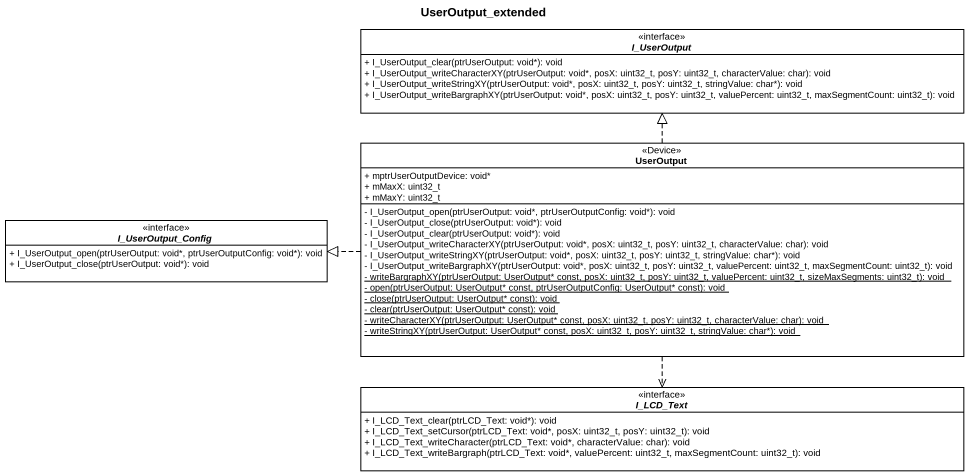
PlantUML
@startuml
title UserOutput_extended
hide circle
hide empty members
skinparam classAttributeIconSize 0
interface I_UserOutput {
  + I_UserOutput_clear(ptrUserOutput: void*): void
  + I_UserOutput_writeCharacterXY(ptrUserOutput: void*, posX: uint32_t, posY: uint32_t, characterValue: char): void
  + I_UserOutput_writeStringXY(ptrUserOutput: void*, posX: uint32_t, posY: uint32_t, stringValue: char*): void
  + I_UserOutput_writeBargraphXY(ptrUserOutput: void*, posX: uint32_t, posY: uint32_t, valuePercent: uint32_t, maxSegmentCount: uint32_t): void
}
class UserOutput <<Device>> {
  + mptrUserOutputDevice: void*
  + mMaxX: uint32_t
  + mMaxY: uint32_t
  - I_UserOutput_open(ptrUserOutput: void*, ptrUserOutputConfig: void*): void
  - I_UserOutput_close(ptrUserOutput: void*): void
  - I_UserOutput_clear(ptrUserOutput: void*): void
  - I_UserOutput_writeCharacterXY(ptrUserOutput: void*, posX: uint32_t, posY: uint32_t, characterValue: char): void
  - I_UserOutput_writeStringXY(ptrUserOutput: void*, posX: uint32_t, posY: uint32_t, stringValue: char*): void
  - I_UserOutput_writeBargraphXY(ptrUserOutput: void*, posX: uint32_t, posY: uint32_t, valuePercent: uint32_t, maxSegmentCount: uint32_t): void
  {static} - writeBargraphXY(ptrUserOutput: UserOutput* const, posX: uint32_t, posY: uint32_t, valuePercent: uint32_t, sizeMaxSegments: uint32_t): void
  {static} - open(ptrUserOutput: UserOutput* const, ptrUserOutputConfig: UserOutput* const): void
  {static} - close(ptrUserOutput: UserOutput* const): void
  {static} - clear(ptrUserOutput: UserOutput* const): void
  {static} - writeCharacterXY(ptrUserOutput: UserOutput* const, posX: uint32_t, posY: uint32_t, characterValue: char): void
  {static} - writeStringXY(ptrUserOutput: UserOutput* const, posX: uint32_t, posY: uint32_t, stringValue: char*): void
}
interface I_UserOutput_Config {
  + I_UserOutput_open(ptrUserOutput: void*, ptrUserOutputConfig: void*): void
  + I_UserOutput_close(ptrUserOutput: void*): void
}
interface I_LCD_Text {
  + I_LCD_Text_clear(ptrLCD_Text: void*): void
  + I_LCD_Text_setCursor(ptrLCD_Text: void*, posX: uint32_t, posY: uint32_t): void
  + I_LCD_Text_writeCharacter(ptrLCD_Text: void*, characterValue: char): void
  + I_LCD_Text_writeBargraph(ptrLCD_Text: void*, valuePercent: uint32_t, maxSegmentCount: uint32_t): void
}
UserOutput .up.|> I_UserOutput
UserOutput .left.|> I_UserOutput_Config
UserOutput ..> I_LCD_Text
@enduml
